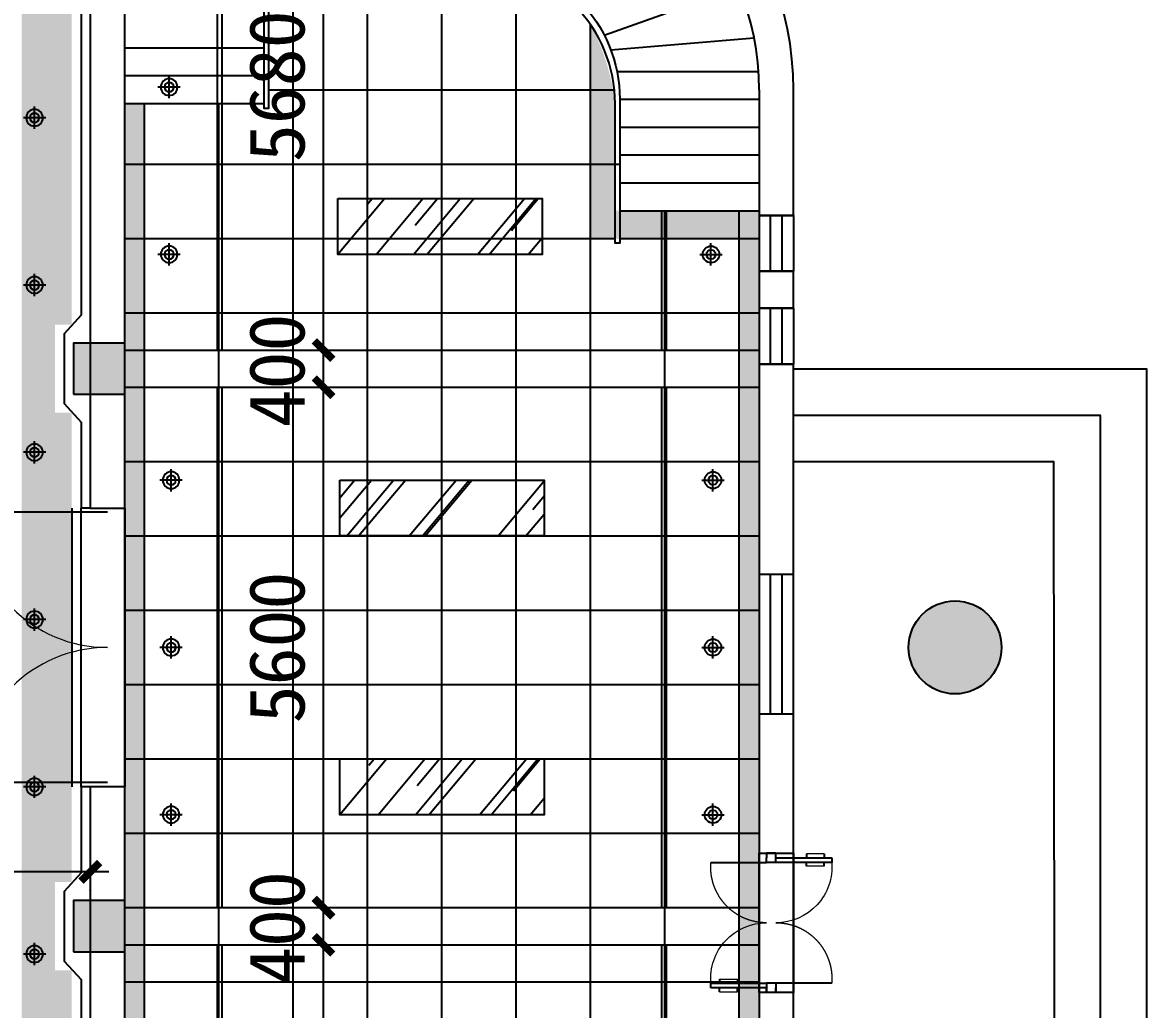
# Model space of a CAD drawing. Header units: millimetres. Extents: x -150677 to 588340, y -254013 to 149700.
# Drawn here: x 94062 to 106162, y 34833 to 45455 of the extents above; entities that cross this region are included whole.
import ezdxf

# ---------------------------------------------------------------- set-up
doc = ezdxf.new("R2010")
doc.units = ezdxf.units.MM
doc.header["$LTSCALE"] = 10
doc.header["$MEASUREMENT"] = 0
doc.linetypes.add('DASHED2', pattern=[0.375, 0.25, -0.125])
for name, color, linetype in [('1-Ba原始建筑墙体', 2, 'Continuous'), ('2-Ba顶面轮廓', 4, 'Continuous'), ('2-Ca墙面装饰', 8, 'Continuous'), ('2-Da地拼', 4, 'Continuous'), ('4-Aa顶面灯具', 1, 'Continuous'), ('5-Aa原始建筑淡显填充', 251, 'Continuous'), ('6-Ab柱体', 6, 'Continuous'), ('6-Ac楼梯', 122, 'Continuous'), ('6-Ba门', 136, 'Continuous'), ('6-Bb窗', 5, 'Continuous'), ('CEI_LIGHT', 30, 'Continuous')]:
    doc.layers.add(name, color=color, linetype=linetype)
doc.styles.get("Standard").update_dxf_attribs({"font": ''})
doc.styles.get('Standard').set_extended_font_data('SimSun')
doc.dimstyles.new('DIMN200', dxfattribs={"dimscale": 2, "dimtxt": 300, "dimasz": 100, "dimexe": 100, "dimexo": 300, "dimgap": 100, "dimtad": 1, "dimdec": 0, "dimtxsty": 'Standard', "dimblk": 'ARCHTICK', "dimcen": 2.5, "dimdle": 100, "dimclrd": 8, "dimclre": 8, "dimclrt": 96, "dimadec": 0, "dimazin": 0, "dimtfac": 1, "dimtdec": 0, "dimtmove": 0, "dimatfit": 3, "dimldrblk": 'DOT', "dimfxl": 100, "dimarcsym": 0})
pattern_1 = [(50, (97478.45, 36929.3), (404.41, 1452.725), [9360, -1248, 3120, -624]), (50, (98308.4, 37241.3), (-1036.86, 55.45), [1872, -205.92, 3744, -468]), (50, (97790.45, 37459.73), (1765.45, 2754.4), [4992, -873.6, 2496, -624])]

# ---------------------------------------------------------------- blocks, each defined once
blk = doc.blocks.new('$DorLib2D$00000013')
at = {"linetype": 'DASHED2'}
for p, q in [((-0.4333, 0.3972), (-0.4333, -0.0028)), ((0.4333, -0.4694), (0.4333, -0.0694))]:
    blk.add_line(p, q, dxfattribs=at)
at = {"lineweight": 13}
for p, q in [((0.4051, 0.3441), (0.4051, 0.2158)), ((0.4949, 0.3441), (0.4949, 0.2158)), ((-0.4949, -0.4081), (-0.4949, -0.2798)), ((-0.4051, -0.4081), (-0.4051, -0.2798))]:
    blk.add_line(p, q, dxfattribs=at)
for p, q in [((0.4051, 0.3441), (0.4333, 0.3441)), ((0.4333, 0.3972), (0.4333, -0.0028)), ((0.4667, 0.3972), (0.4333, 0.3972)), ((0.4667, -0.0028), (0.4667, 0.3972)), ((0.4949, 0.3441), (0.4667, 0.3441)), ((0.4051, 0.2158), (0.4333, 0.2158)), ((0.4949, 0.2158), (0.4667, 0.2158)), ((-0.5, -0.0028), (-0.4667, -0.0028)), ((-0.4333, -0.0028), (-0.5, -0.0028)), ((-0.5, -0.0028), (-0.5, -0.0694)), ((-0.5, -0.0028), (-0.5, -0.0028)), ((-0.4333, -0.0694), (-0.5, -0.0694)), ((-0.5, -0.0694), (-0.5, -0.0694)), ((-0.5, -0.0694), (-0.4667, -0.0694)), ((-0.4333, -0.0028), (-0.4667, -0.0028)), ((-0.4667, -0.0694), (-0.4667, -0.4694)), ((-0.4333, -0.0694), (-0.4667, -0.0694)), ((-0.4333, -0.0028), (-0.4333, -0.0694)), ((-0.4333, -0.4694), (-0.4333, -0.0694)), ((0.4333, -0.0028), (0.4333, -0.0694)), ((0.4333, -0.0028), (0.4667, -0.0028)), ((0.4333, -0.0028), (0.5, -0.0028)), ((0.4333, -0.0694), (0.4667, -0.0694)), ((0.5, -0.0694), (0.4667, -0.0694)), ((0.5, -0.0028), (0.5, -0.0694)), ((0.5, -0.0028), (0.5, -0.0028)), ((0.5, -0.0694), (0.5, -0.0694)), ((-0.4949, -0.2798), (-0.4667, -0.2798)), ((-0.4051, -0.2798), (-0.4333, -0.2798)), ((-0.4949, -0.4081), (-0.4667, -0.4081)), ((-0.4667, -0.4694), (-0.4333, -0.4694)), ((-0.4051, -0.4081), (-0.4333, -0.4081))]:
    blk.add_line(p, q)
at = {"linetype": 'DASHED2', "lineweight": 13}
for centre, start, end in [((-0.4, -0.0014), 359.80068, 94.78054), ((0.4, -0.0708), 179.80068, 274.78054)]:
    blk.add_arc(centre, 0.4, start, end, dxfattribs=at)
at = {"lineweight": 13}
for centre, start, end in [((0.4, -0.0014), 85.21946, 180.19932), ((-0.4, -0.0708), 265.21946, 0.19932)]:
    blk.add_arc(centre, 0.4, start, end, dxfattribs=at)
blk = doc.blocks.new('$DorLib2D$00000004')
for p, q in [((-0.485, 0), (-0.485, 0.485)), ((0.485, 0), (0.485, 0.485))]:
    blk.add_line(p, q)
at = {"lineweight": 13}
for centre, start, end in [((-0.485, 0), 0, 90), ((0.485, 0), 90, 180)]:
    blk.add_arc(centre, 0.485, start, end, dxfattribs=at)
blk = doc.blocks.new('$WINLIB2D$00000001')
at = {"color": 0}
for points in [[(-0.5, 0.5), (-0.5, -0.5)], [(-0.5, 0.5), (0.5, 0.5)], [(0.5, -0.5), (0.5, 0.5)], [(0.5, 0.167), (-0.5, 0.167)], [(0.5, -0.167), (-0.5, -0.167)], [(-0.5, -0.5), (0.5, -0.5)]]:
    blk.add_lwpolyline(points, dxfattribs=at)
blk = doc.blocks.new('*U1092')
at = {"layer": 'CEI_LIGHT', "color": 252}
for points in [[(-120, 0), (120, 0)], [(0, 120), (0, -120)]]:
    blk.add_lwpolyline(points, dxfattribs=at)
at = {"layer": 'CEI_LIGHT'}
for radius in [90, 50]:
    blk.add_circle((0, 0), radius, dxfattribs=at)
blk = doc.blocks.new('_ArchTick')
at = {"color": 0, "linetype": 'ByBlock', "const_width": 0.4}
blk.add_lwpolyline([(-0.5, -0.5), (0.5, 0.5)], dxfattribs=at)
blk = doc.blocks.new('*D1138')
at = {"layer": '2-Ba顶面轮廓', "color": 8, "lineweight": -2, "transparency": 16777216}
for p, q in [((93792, 36315), (91625, 36315)), ((94992, 36315), (93792, 36315)), ((93792, 36111), (93792, 36115)), ((94792, 36111), (94792, 36115))]:
    blk.add_line(p, q, dxfattribs=at)
at = {"layer": 'Defpoints', "color": 0, "transparency": 16777216}
for p in [(93792, 36711), (94792, 36711), (93792, 36315)]:
    blk.add_point(p, dxfattribs=at)
at = {"layer": '2-Ba顶面轮廓', "color": 8, "lineweight": -2, "transparency": 16777216, "xscale": 200, "yscale": 200, "zscale": 200, "rotation": 180}
blk.add_blockref('_ArchTick', (93792, 36315), dxfattribs=at)
at = {"layer": '2-Ba顶面轮廓', "color": 8, "lineweight": -2, "transparency": 16777216, "xscale": 200, "yscale": 200, "zscale": 200}
blk.add_blockref('_ArchTick', (94792, 36315), dxfattribs=at)
at = {"layer": '2-Ba顶面轮廓', "color": 96, "transparency": 16777216, "insert": (92609, 36815), "char_height": 600, "attachment_point": 5}
blk.add_mtext('1000', dxfattribs=at)
blk = doc.blocks.new('_DOT')
at = {"color": 0, "linetype": 'ByBlock'}
blk.add_line((-0.35, 0), (-1, 0), dxfattribs=at)
at = {"color": 0, "linetype": 'ByBlock', "const_width": 0.35}
blk.add_lwpolyline([(-0.175, 0, 1), (0.175, 0, 1)], format="xyb", close=True, dxfattribs=at)
blk = doc.blocks.new('*D1183')
at = {"layer": '2-Ba顶面轮廓', "color": 8, "lineweight": -2, "transparency": 16777216}
for p, q in [((97303, 29729), (97303, 35729)), ((97432, 35529), (97503, 35529)), ((97432, 29929), (97503, 29929))]:
    blk.add_line(p, q, dxfattribs=at)
at = {"layer": 'Defpoints', "color": 0, "transparency": 16777216}
for p in [(96832, 35529), (97303, 35529), (96832, 29929)]:
    blk.add_point(p, dxfattribs=at)
at = {"layer": '2-Ba顶面轮廓', "color": 8, "lineweight": -2, "transparency": 16777216, "xscale": 200, "yscale": 200, "zscale": 200}
for p, rotation in [((97303, 35529), 90), ((97303, 29929), 270)]:
    blk.add_blockref('_ArchTick', p, dxfattribs=dict(at, rotation=rotation))
at = {"layer": '2-Ba顶面轮廓', "color": 96, "transparency": 16777216, "insert": (96803, 32729), "char_height": 600, "attachment_point": 5, "rotation": 90}
blk.add_mtext('5600', dxfattribs=at)
blk = doc.blocks.new('*D1184')
at = {"layer": '2-Ba顶面轮廓', "color": 8, "lineweight": -2, "transparency": 16777216}
for p, q in [((97303, 35329), (97303, 36129)), ((97432, 35929), (97503, 35929)), ((97432, 35529), (97503, 35529))]:
    blk.add_line(p, q, dxfattribs=at)
at = {"layer": 'Defpoints', "color": 0, "transparency": 16777216}
for p in [(96832, 35929), (97303, 35929), (96832, 35529)]:
    blk.add_point(p, dxfattribs=at)
at = {"layer": '2-Ba顶面轮廓', "color": 8, "lineweight": -2, "transparency": 16777216, "xscale": 200, "yscale": 200, "zscale": 200}
for p, rotation in [((97303, 35929), 90), ((97303, 35529), 270)]:
    blk.add_blockref('_ArchTick', p, dxfattribs=dict(at, rotation=rotation))
at = {"layer": '2-Ba顶面轮廓', "color": 96, "transparency": 16777216, "insert": (96803, 35710), "char_height": 600, "attachment_point": 5, "rotation": 90}
blk.add_mtext('400', dxfattribs=at)
blk = doc.blocks.new('*D1185')
at = {"layer": '2-Ba顶面轮廓', "color": 8, "lineweight": -2, "transparency": 16777216}
for p, q in [((97303, 35729), (97303, 41729)), ((97432, 41529), (97503, 41529)), ((97432, 35929), (97503, 35929))]:
    blk.add_line(p, q, dxfattribs=at)
at = {"layer": 'Defpoints', "color": 0, "transparency": 16777216}
for p in [(96832, 41529), (97303, 41529), (96832, 35929)]:
    blk.add_point(p, dxfattribs=at)
at = {"layer": '2-Ba顶面轮廓', "color": 8, "lineweight": -2, "transparency": 16777216, "xscale": 200, "yscale": 200, "zscale": 200}
for p, rotation in [((97303, 41529), 90), ((97303, 35929), 270)]:
    blk.add_blockref('_ArchTick', p, dxfattribs=dict(at, rotation=rotation))
at = {"layer": '2-Ba顶面轮廓', "color": 96, "transparency": 16777216, "insert": (96803, 38729), "char_height": 600, "attachment_point": 5, "rotation": 90}
blk.add_mtext('5600', dxfattribs=at)
blk = doc.blocks.new('*D1186')
at = {"layer": '2-Ba顶面轮廓', "color": 8, "lineweight": -2, "transparency": 16777216}
for p, q in [((97303, 41329), (97303, 42129)), ((97432, 41929), (97503, 41929)), ((97432, 41529), (97503, 41529))]:
    blk.add_line(p, q, dxfattribs=at)
at = {"layer": 'Defpoints', "color": 0, "transparency": 16777216}
for p in [(96832, 41929), (97303, 41929), (96832, 41529)]:
    blk.add_point(p, dxfattribs=at)
at = {"layer": '2-Ba顶面轮廓', "color": 8, "lineweight": -2, "transparency": 16777216, "xscale": 200, "yscale": 200, "zscale": 200}
for p, rotation in [((97303, 41929), 90), ((97303, 41529), 270)]:
    blk.add_blockref('_ArchTick', p, dxfattribs=dict(at, rotation=rotation))
at = {"layer": '2-Ba顶面轮廓', "color": 96, "transparency": 16777216, "insert": (96803, 41710), "char_height": 600, "attachment_point": 5, "rotation": 90}
blk.add_mtext('400', dxfattribs=at)
blk = doc.blocks.new('*D1187')
at = {"layer": '2-Ba顶面轮廓', "color": 8, "lineweight": -2, "transparency": 16777216}
for p, q in [((97303, 41729), (97303, 47809)), ((97302, 47609), (97503, 47609)), ((97432, 41929), (97503, 41929))]:
    blk.add_line(p, q, dxfattribs=at)
at = {"layer": 'Defpoints', "color": 0, "transparency": 16777216}
for p in [(96702, 47609), (97303, 47609), (96832, 41929)]:
    blk.add_point(p, dxfattribs=at)
at = {"layer": '2-Ba顶面轮廓', "color": 8, "lineweight": -2, "transparency": 16777216, "xscale": 200, "yscale": 200, "zscale": 200}
for p, rotation in [((97303, 47609), 90), ((97303, 41929), 270)]:
    blk.add_blockref('_ArchTick', p, dxfattribs=dict(at, rotation=rotation))
at = {"layer": '2-Ba顶面轮廓', "color": 96, "transparency": 16777216, "insert": (96803, 44769), "char_height": 600, "attachment_point": 5, "rotation": 90}
blk.add_mtext('5680', dxfattribs=at)

msp = doc.modelspace()

# ---------------------------------------------------------------- hatches: boundary and pattern name
at = {"layer": '2-Da地拼'}
h = msp.add_hatch(dxfattribs=at)
h.set_pattern_fill('AR-SAND', color=8, scale=100, style=0, double=1)
h.set_pattern_definition([(37.5, (56201.86, 18049.33), (-6.29934, 192.6824), [0, -152, 0, -170, 0, -162.5]), (7.5, (56201.86, 18049.33), (176.9777, 282.2146), [0, -82, 0, -137, 0, -52.5]), (327.5, (56078.86, 18049.33), (311.4142, 0.5659), [0, -50, 0, -180, 0, -235]), (317.5, (56078.86, 18049.33), (300.6127, 87.7676), [0, -25, 0, -118, 0, -135])])
edge = h.paths.add_edge_path()
edge.add_line((58001.9, 20849.3), (56201.9, 20849.3))
edge.add_line((56201.9, 20849.3), (56201.9, 18229.3))
edge.add_line((56201.9, 18229.3), (56426.9, 18229.3))
edge.add_line((56426.9, 18229.3), (56426.9, 18049.3))
edge.add_line((56426.9, 18049.3), (58476.9, 18049.3))
edge.add_line((58476.9, 18049.3), (58476.9, 18229.3))
edge.add_line((58476.9, 18229.3), (59426.9, 18229.3))
edge.add_line((59426.9, 18229.3), (59426.9, 18049.3))
edge.add_line((59426.9, 18049.3), (61676.9, 18049.3))
edge.add_line((61676.9, 18049.3), (61676.9, 18229.3))
edge.add_line((61676.9, 18229.3), (62426.9, 18229.3))
edge.add_line((62426.9, 18229.3), (62426.9, 18049.3))
edge.add_line((62426.9, 18049.3), (64476.9, 18049.3))
edge.add_line((64476.9, 18049.3), (64476.9, 18229.3))
edge.add_line((64476.9, 18229.3), (65426.9, 18229.3))
edge.add_line((65426.9, 18229.3), (65426.9, 18049.3))
edge.add_line((65426.9, 18049.3), (67476.9, 18049.3))
edge.add_line((67476.9, 18049.3), (67476.9, 18229.3))
edge.add_line((67476.9, 18229.3), (68426.9, 18229.3))
edge.add_line((68426.9, 18229.3), (68426.9, 18049.3))
edge.add_line((68426.9, 18049.3), (70476.9, 18049.3))
edge.add_line((70476.9, 18049.3), (70476.9, 18229.3))
edge.add_line((70476.9, 18229.3), (71426.9, 18229.3))
edge.add_line((71426.9, 18229.3), (71426.9, 18049.3))
edge.add_line((71426.9, 18049.3), (73476.9, 18049.3))
edge.add_line((73476.9, 18049.3), (73476.9, 18229.3))
edge.add_line((73476.9, 18229.3), (74426.9, 18229.3))
edge.add_line((74426.9, 18229.3), (74426.9, 18049.3))
edge.add_line((74426.9, 18049.3), (76476.9, 18049.3))
edge.add_line((76476.9, 18049.3), (76476.9, 18229.3))
edge.add_line((76476.9, 18229.3), (77426.9, 18229.3))
edge.add_line((77426.9, 18229.3), (77426.9, 18049.3))
edge.add_line((77426.9, 18049.3), (79476.9, 18049.3))
edge.add_line((79476.9, 18049.3), (79476.9, 18229.3))
edge.add_line((79476.9, 18229.3), (80426.9, 18229.3))
edge.add_line((80426.9, 18229.3), (80426.9, 18049.3))
edge.add_line((80426.9, 18049.3), (82476.9, 18049.3))
edge.add_line((82476.9, 18049.3), (82476.9, 18229.3))
edge.add_line((82476.9, 18229.3), (83426.9, 18229.3))
edge.add_line((83426.9, 18229.3), (83426.9, 18049.3))
edge.add_line((83426.9, 18049.3), (85476.9, 18049.3))
edge.add_line((85476.9, 18049.3), (85476.9, 18229.3))
edge.add_line((85476.9, 18229.3), (86426.9, 18229.3))
edge.add_line((86426.9, 18229.3), (86426.9, 18049.3))
edge.add_line((86426.9, 18049.3), (88476.9, 18049.3))
edge.add_line((88476.9, 18049.3), (88476.9, 18229.3))
edge.add_line((88476.9, 18229.3), (89426.9, 18229.3))
edge.add_line((89426.9, 18229.3), (89426.9, 18049.3))
edge.add_line((89426.9, 18049.3), (91476.9, 18049.3))
edge.add_line((91476.9, 18049.3), (91476.9, 18229.3))
edge.add_line((91476.9, 18229.3), (92426.9, 18229.3))
edge.add_line((92426.9, 18229.3), (92426.9, 18049.3))
edge.add_line((92426.9, 18049.3), (94476.9, 18049.3))
edge.add_line((94476.9, 18049.3), (94476.9, 18229.3))
edge.add_line((94476.9, 18229.3), (94591.9, 18229.3))
edge.add_line((94591.9, 18229.3), (94591.9, 23254.3))
edge.add_line((94591.9, 23254.3), (94411.9, 23254.3))
edge.add_line((94411.9, 23254.3), (94411.9, 24204.3))
edge.add_line((94411.9, 24204.3), (94591.9, 24204.3))
edge.add_line((94591.9, 24204.3), (94591.9, 29254.3))
edge.add_line((94591.9, 29254.3), (94413.5, 29254.3))
edge.add_line((94413.5, 29254.3), (94413.5, 30204.3))
edge.add_line((94413.5, 30204.3), (94591.9, 30204.3))
edge.add_line((94591.9, 30204.3), (94591.9, 35254.3))
edge.add_line((94591.9, 35254.3), (94411.9, 35254.3))
edge.add_line((94411.9, 35254.3), (94411.9, 36204.3))
edge.add_line((94411.9, 36204.3), (94591.9, 36204.3))
edge.add_line((94591.9, 36204.3), (94591.9, 41254.3))
edge.add_line((94591.9, 41254.3), (94411.9, 41254.3))
edge.add_line((94411.9, 41254.3), (94411.9, 42204.3))
edge.add_line((94411.9, 42204.3), (94591.9, 42204.3))
edge.add_line((94591.9, 42204.3), (94591.9, 47229.3))
edge.add_line((94591.9, 47229.3), (94476.9, 47229.3))
edge.add_line((94476.9, 47229.3), (94476.9, 47409.3))
edge.add_line((94476.9, 47409.3), (92426.9, 47409.3))
edge.add_line((92426.9, 47409.3), (92426.9, 47229.3))
edge.add_line((92426.9, 47229.3), (91476.9, 47229.3))
edge.add_line((91476.9, 47229.3), (91476.9, 47409.3))
edge.add_line((91476.9, 47409.3), (89426.9, 47409.3))
edge.add_line((89426.9, 47409.3), (89426.9, 47229.3))
edge.add_line((89426.9, 47229.3), (88476.9, 47229.3))
edge.add_line((88476.9, 47229.3), (88476.9, 47409.3))
edge.add_line((88476.9, 47409.3), (86426.9, 47409.3))
edge.add_line((86426.9, 47409.3), (86426.9, 47229.3))
edge.add_line((86426.9, 47229.3), (85476.9, 47229.3))
edge.add_line((85476.9, 47229.3), (85476.9, 47409.3))
edge.add_line((85476.9, 47409.3), (83426.9, 47409.3))
edge.add_line((83426.9, 47409.3), (83426.9, 47229.3))
edge.add_line((83426.9, 47229.3), (82476.9, 47229.3))
edge.add_line((82476.9, 47229.3), (82476.9, 47409.3))
edge.add_line((82476.9, 47409.3), (80426.9, 47409.3))
edge.add_line((80426.9, 47409.3), (80426.9, 47229.3))
edge.add_line((80426.9, 47229.3), (79476.9, 47229.3))
edge.add_line((79476.9, 47229.3), (79476.9, 47409.3))
edge.add_line((79476.9, 47409.3), (77426.9, 47409.3))
edge.add_line((77426.9, 47409.3), (77426.9, 47229.3))
edge.add_line((77426.9, 47229.3), (76476.9, 47229.3))
edge.add_line((76476.9, 47229.3), (76476.9, 47409.3))
edge.add_line((76476.9, 47409.3), (71426.9, 47409.3))
edge.add_line((71426.9, 47409.3), (71426.9, 47229.3))
edge.add_line((71426.9, 47229.3), (70476.9, 47229.3))
edge.add_line((70476.9, 47229.3), (70476.9, 47409.3))
edge.add_line((70476.9, 47409.3), (68426.9, 47409.3))
edge.add_line((68426.9, 47409.3), (68426.9, 47229.3))
edge.add_line((68426.9, 47229.3), (67476.9, 47229.3))
edge.add_line((67476.9, 47229.3), (67476.9, 47409.3))
edge.add_line((67476.9, 47409.3), (65426.9, 47409.3))
edge.add_line((65426.9, 47409.3), (65426.9, 47229.3))
edge.add_line((65426.9, 47229.3), (64476.9, 47229.3))
edge.add_line((64476.9, 47229.3), (64476.9, 47409.3))
edge.add_line((64476.9, 47409.3), (62426.9, 47409.3))
edge.add_line((62426.9, 47409.3), (62426.9, 47229.3))
edge.add_line((62426.9, 47229.3), (61476.9, 47229.3))
edge.add_line((61476.9, 47229.3), (61476.9, 47409.3))
edge.add_line((61476.9, 47409.3), (59426.9, 47409.3))
edge.add_line((59426.9, 47409.3), (59426.9, 47229.3))
edge.add_line((59426.9, 47229.3), (58476.9, 47229.3))
edge.add_line((58476.9, 47229.3), (58476.9, 47409.3))
edge.add_line((58476.9, 47409.3), (56201.9, 47409.3))
edge.add_line((56201.9, 47409.3), (56201.9, 44609.3))
edge.add_line((56201.9, 44609.3), (58001.9, 44609.3))
edge.add_line((58001.9, 44609.3), (58001.9, 40741.3))
edge.add_arc((32841.8, 32712.4), 26410, -17.69849, 17.69849, ccw=False)
edge.add_line((58001.9, 24683.5), (58001.9, 20849.3))
edge = h.paths.add_edge_path()
edge.add_line((57251.9, 20849.3), (56451.9, 20849.3))
edge.add_line((56451.9, 20849.3), (56451.9, 18312.4))
edge.add_line((56451.9, 18312.4), (94051.9, 18312.4))
edge.add_line((94051.9, 18312.4), (94051.9, 47112.4))
edge.add_line((94051.9, 47112.4), (56451.9, 47112.4))
edge.add_line((56451.9, 47112.4), (56451.9, 44609.3))
edge.add_line((56451.9, 44609.3), (57251.9, 44609.3))
edge.add_line((57251.9, 44609.3), (57251.9, 44712.4))
edge.add_line((57251.9, 44712.4), (58401.9, 44712.4))
edge.add_line((58401.9, 44712.4), (58401.9, 40803.3))
edge.add_arc((32841.8, 32712.4), 26810, -17.56491, 17.56491, ccw=False)
edge.add_line((58401.9, 24621.5), (58401.9, 20712.4))
edge.add_line((58401.9, 20712.4), (57251.9, 20712.4))
edge.add_line((57251.9, 20712.4), (57251.9, 20849.3))
h = msp.add_hatch(dxfattribs=at)
h.set_pattern_fill('AR-SAND', color=8, scale=100, style=0, double=1)
h.set_pattern_definition([(37.5, (95161.86, 17849.33), (-6.2993, 192.6824), [0, -152, 0, -170, 0, -162.5]), (7.5, (95161.86, 17849.33), (176.9777, 282.2146), [0, -82, 0, -137, 0, -52.5]), (327.5, (95038.86, 17849.33), (311.4142, 0.5659), [0, -50, 0, -180, 0, -235]), (317.5, (95038.86, 17849.33), (300.6127, 87.7676), [0, -25, 0, -118, 0, -135])])
h.paths.add_polyline_path([(98576.9, 17849.3), (98576.9, 18329.3), (98426.9, 18329.3), (98426.9, 17849.3)])
edge = h.paths.add_edge_path()
edge.add_line((101776.9, 22329.3), (101991.9, 22329.3))
edge.add_line((101991.9, 22329.3), (101991.9, 43429.3))
edge.add_line((101991.9, 43429.3), (100441.9, 43429.3))
edge.add_line((100441.9, 43429.3), (100441.9, 44579.3))
edge.add_arc((98055.5, 44303.4), 2402.2, 6.59495, 27.98517)
edge.add_arc((-2293444, 44280), 2393621.1, -0.0275434, 0.0275434, ccw=False)
edge.add_line((100176.9, 43129.3), (101776.9, 43129.3))
edge.add_line((101776.9, 43129.3), (101776.9, 22329.3))
h.paths.add_polyline_path([(95161.9, 22329.3), (95376.9, 22329.3), (95376.9, 44579.3), (95161.9, 44579.3)])
at = {"layer": '4-Aa顶面灯具'}
h = msp.add_hatch(dxfattribs=at)
h.set_pattern_fill('木材', color=256, scale=200, style=0, double=1)
h.set_pattern_definition([(50, (97456.86, 42959.3), (404.4, 1452.73), [9360, -1248, 3120, -624]), (50, (98286.8, 43271.3), (-1036.86, 55.45), [1872, -205.92, 3744, -468]), (50, (97768.86, 43489.73), (1765.45, 2754.4), [4992, -873.6, 2496, -624])])
h.paths.add_polyline_path([(97456.9, 43559.3), (99656.9, 43559.3), (99656.9, 42959.3), (97456.9, 42959.3)])
h = msp.add_hatch(dxfattribs=at)
h.set_pattern_fill('木材', color=256, scale=200, style=0, double=1)
h.set_pattern_definition(pattern_1)
h.paths.add_polyline_path([(97478.5, 40529.3), (99678.5, 40529.3), (99678.5, 39929.3), (97478.5, 39929.3)])
h = msp.add_hatch(dxfattribs=at)
h.set_pattern_fill('木材', color=256, scale=200, style=0, double=1)
h.set_pattern_definition(pattern_1)
h.paths.add_polyline_path([(97478.5, 37529.3), (99678.5, 37529.3), (99678.5, 36929.3), (97478.5, 36929.3)])
at = {"layer": '5-Aa原始建筑淡显填充'}
for points in [[(94611.9, 41454.3), (95161.9, 41454.3), (95161.9, 42004.3), (94611.9, 42004.3)], [(104600.9, 38729.3, 1), (103600.9, 38729.3, 1)], [(104600.9, 38729.3, 1), (103600.9, 38729.3, 1)], [(94611.9, 35454.3), (95161.9, 35454.3), (95161.9, 36004.3), (94611.9, 36004.3)]]:
    msp.add_hatch(color=251, dxfattribs=at).paths.add_polyline_path(points)

# ---------------------------------------------------------------- linework, layer by layer
at = {"layer": '1-Ba原始建筑墙体'}
for p, q in [((94791.9, 47609.3), (94791.9, 40229.3)), ((95161.9, 40229.3), (95161.9, 47609.3)), ((101991.9, 44729.3), (101991.9, 43379.3)), ((102361.9, 43379.3), (102361.9, 44729.3)), ((101991.9, 43379.3), (102361.9, 43379.3)), ((102361.9, 42779.3), (101991.9, 42779.3)), ((101991.9, 42779.3), (101991.9, 42379.3)), ((102361.9, 42379.3), (102361.9, 42779.3)), ((101991.9, 42379.3), (102361.9, 42379.3)), ((102361.9, 41779.3), (101991.9, 41779.3)), ((101991.9, 41779.3), (101991.9, 36516.4)), ((102361.9, 36516.4), (102361.9, 41779.3)), ((94791.9, 40229.3), (95161.9, 40229.3)), ((95161.9, 37229.3), (94791.9, 37229.3)), ((94791.9, 37229.3), (94791.9, 28229.3)), ((95161.9, 28229.3), (95161.9, 37229.3)), ((101991.9, 36516.4), (102361.9, 36516.4)), ((102361.9, 35016.4), (101991.9, 35016.4)), ((101991.9, 35016.4), (101991.9, 33302.7)), ((102361.9, 33302.7), (102361.9, 35016.4))]:
    msp.add_line(p, q, dxfattribs=at)
for radius in [3250, 2880]:
    msp.add_arc((99111.9, 44729.3), radius, 0, 90, dxfattribs=at)
at = {"layer": '2-Ba顶面轮廓', "color": 8}
for p, q in [((96161.9, 41929.3), (96161.9, 47609.3)), ((96211.9, 41929.3), (96211.9, 47609.3)), ((100941.9, 43429.3), (100941.9, 41929.3)), ((100941.9, 43429.3), (100991.9, 43429.3)), ((100991.9, 43429.3), (100991.9, 41929.3)), ((96161.9, 35929.3), (96161.9, 41529.3)), ((96211.9, 35929.3), (96211.9, 41529.3)), ((100941.9, 41529.3), (100941.9, 35929.3)), ((100991.9, 41529.3), (100991.9, 35929.3)), ((96161.9, 29929.3), (96161.9, 35529.3)), ((96211.9, 29929.3), (96211.9, 35529.3)), ((100941.9, 35529.3), (100941.9, 29929.3)), ((100991.9, 35529.3), (100991.9, 29929.3))]:
    msp.add_line(p, q, dxfattribs=at)
at = {"layer": '2-Ba顶面轮廓'}
for p, q in [((95161.9, 41929.3), (101991.9, 41929.3)), ((95161.9, 41529.3), (101991.9, 41529.3)), ((94591.9, 40229.3), (94591.9, 37229.3)), ((95161.9, 37229.3), (95161.9, 40229.3)), ((101991.9, 36516.4), (101991.9, 35016.4)), ((102361.9, 36516.4), (102361.9, 35016.4)), ((95161.9, 35929.3), (101991.9, 35929.3)), ((95161.9, 35529.3), (101991.9, 35529.3))]:
    msp.add_line(p, q, dxfattribs=at)
for points in [[(97456.9, 43559.3), (99656.9, 43559.3), (99656.9, 42959.3), (97456.9, 42959.3)], [(97478.5, 40529.3), (99678.5, 40529.3), (99678.5, 39929.3), (97478.5, 39929.3)], [(97478.5, 37529.3), (99678.5, 37529.3), (99678.5, 36929.3), (97478.5, 36929.3)]]:
    msp.add_lwpolyline(points, close=True, dxfattribs=at)
at = {"layer": '2-Ca墙面装饰'}
for p, q in [((94791.9, 40229.3), (94691.9, 40229.3)), ((94791.9, 37229.3), (94691.9, 37229.3))]:
    msp.add_line(p, q, dxfattribs=at)
for points in [[(92526.9, 47509.3), (94576.9, 47509.3), (94576.9, 47329.3), (94691.9, 47329.3), (94691.9, 42304.3), (94511.9, 42104.3), (94511.9, 41354.3), (94691.9, 41154.3), (94691.9, 40229.3)], [(94691.9, 37229.3), (94691.9, 36304.3), (94511.9, 36104.3), (94511.9, 35354.3), (94691.9, 35154.3), (94691.9, 30304.3), (94513.5, 30104.3), (94513.5, 29354.3), (94691.9, 29154.3), (94691.9, 28229.3)]]:
    msp.add_lwpolyline(points, dxfattribs=at)
at = {"layer": '2-Da地拼', "color": 8}
for p, q in [((96976.9, 22379.3), (96976.9, 46079.3)), ((97776.9, 22379.3), (97776.9, 46079.3)), ((98576.9, 17849.3), (98576.9, 46079.3)), ((99376.9, 22379.3), (99376.9, 46079.3)), ((100176.9, 22379.3), (100176.9, 45430.7)), ((96711.9, 44729.3), (100434.3, 44729.3)), ((95376.9, 22379.3), (95376.9, 44579.3)), ((96176.9, 22379.3), (96176.9, 44579.3)), ((95161.9, 43929.3), (100491.9, 43929.3)), ((100976.9, 22379.3), (100976.9, 43429.3)), ((101776.9, 22379.3), (101776.9, 43429.3)), ((95161.9, 43129.3), (100441.9, 43129.3)), ((100491.9, 43129.3), (101991.9, 43129.3)), ((95161.9, 42329.3), (101991.9, 42329.3)), ((95161.9, 41529.3), (101991.9, 41529.3)), ((95161.9, 40729.3), (101991.9, 40729.3)), ((95161.9, 39929.3), (101991.9, 39929.3)), ((95161.9, 39129.3), (101991.9, 39129.3)), ((95161.9, 38329.3), (101991.9, 38329.3)), ((95161.9, 37529.3), (101991.9, 37529.3)), ((95161.9, 36729.3), (101991.9, 36729.3)), ((95161.9, 35929.3), (101991.9, 35929.3)), ((95161.9, 35129.3), (101991.9, 35129.3))]:
    msp.add_line(p, q, dxfattribs=at)
at = {"layer": '2-Da地拼'}
for p, q in [((94691.9, 37229.3), (94691.9, 40229.3)), ((95161.9, 40229.3), (95161.9, 37229.3)), ((101991.9, 35016.4), (101991.9, 36516.4)), ((102361.9, 35016.4), (102361.9, 36516.4))]:
    msp.add_line(p, q, dxfattribs=at)
at = {"layer": '6-Ab柱体'}
for points in [[(94611.9, 41454.3), (95161.9, 41454.3), (95161.9, 42004.3), (94611.9, 42004.3)], [(94611.9, 35454.3), (95161.9, 35454.3), (95161.9, 36004.3), (94611.9, 36004.3)]]:
    msp.add_lwpolyline(points, close=True, dxfattribs=at)
msp.add_circle((104100.9, 38729.3), 500, dxfattribs=at)
at = {"layer": '6-Ac楼梯'}
msp.add_lwpolyline([(96661.9, 46129.3), (98991.9, 46129.3, -0.4142136), (100491.9, 44629.3), (100491.9, 43129.3), (100491.9, 43079.3), (100441.9, 43079.3), (100441.9, 44579.3, 0.4142136), (98941.9, 46079.3), (96711.9, 46079.3), (96711.9, 44529.3), (96661.9, 44529.3), (96661.9, 44579.3), (96661.9, 46079.3)], format="xyb", close=True, dxfattribs=at)
for points in [[(100324.8, 45317.4), (101770.7, 45836.1)], [(100394, 45162.3), (101936.9, 45289.3)], [(96661.9, 45179.3), (95161.9, 45179.3)], [(100461.6, 44929.3), (101991.9, 44929.3)], [(96661.9, 44879.3), (95161.9, 44879.3)], [(96661.9, 44579.3), (95161.9, 44579.3)], [(100491.9, 44629.3), (101991.9, 44629.3)], [(100491.9, 44329.3), (101991.9, 44329.3)], [(100491.9, 44029.3), (101991.9, 44029.3)], [(100491.9, 43729.3), (101991.9, 43729.3)], [(100491.9, 43429.3), (101991.9, 43429.3)], [(100491.9, 43129.3), (101991.9, 43129.3)], [(102361.9, 41729.3), (106161.9, 41729.3), (106161.9, 22579.3), (102361.9, 22579.3)], [(102361.9, 41229.3), (105661.9, 41229.3), (105661.9, 23079.3), (102361.9, 23079.3)], [(102361.9, 40729.3), (105161.9, 40729.3), (105181.6, 23579.3), (102361.9, 23579.3)]]:
    msp.add_lwpolyline(points, dxfattribs=at)
msp.add_circle((104100.9, 38729.3), 500, dxfattribs=at)
msp.add_point((101934, 45303.5), dxfattribs=at)
msp.add_point((101934, 45303.5), dxfattribs=at)
at = {"layer": '6-Bb窗'}
for p, q in [((101991.9, 39516.4), (102361.9, 39516.4)), ((102115.2, 38016.4), (102115.2, 39516.4)), ((102238.5, 38016.4), (102238.5, 39516.4)), ((101991.9, 38016.4), (102361.9, 38016.4))]:
    msp.add_line(p, q, dxfattribs=at)

# ---------------------------------------------------------------- block references
at = {"layer": '4-Aa顶面灯具', "ltscale": 0.25, "xscale": -1, "rotation": 270}
for p in [(95640.3, 44759.3), (94191.9, 44429.3), (95640.3, 42959.3), (94191.9, 42629.3), (94191.9, 40829.3), (95661.9, 40529.3), (94191.9, 39029.3), (95661.9, 38729.3), (94191.9, 37229.3), (95661.9, 36929.3), (94191.9, 35429.3)]:
    msp.add_blockref('*U1092', p, dxfattribs=at)
at = {"layer": '4-Aa顶面灯具', "ltscale": 0.25, "rotation": 90}
for p in [(101473.5, 42959.3), (101495.1, 40529.3), (101495.1, 38729.3), (101495.1, 36929.3)]:
    msp.add_blockref('*U1092', p, dxfattribs=at)
at = {"layer": '6-Ba门'}
for name, p, xscale, yscale, zscale, rotation in [('$DorLib2D$00000004', (94976.9, 38729.3), 3000, 3000, 3000, 90.00000000000001), ('$DorLib2D$00000013', (102176.9, 35766.4), 1500, -1500, 1500, 90.00000000000006)]:
    msp.add_blockref(name, p, dxfattribs=dict(at, xscale=xscale, yscale=yscale, zscale=zscale, rotation=rotation))
at = {"layer": '6-Bb窗', "xscale": -600, "yscale": -370, "zscale": -600, "rotation": 90.00000000000007}
for p in [(102176.9, 43079.3), (102176.9, 42079.3)]:
    msp.add_blockref('$WINLIB2D$00000001', p, dxfattribs=at)

# ---------------------------------------------------------------- dimensions: what is measured, and where the dimension line sits
at = {"layer": '2-Ba顶面轮廓'}
for base, p1, p2, picture, middle in [((97302.9, 47609.3), (96832.2, 41929.3), (96701.9, 47609.3), '*D1187', (96802.9, 44769.3)), ((97302.9, 41529.3), (96832.2, 35929.3), (96832.2, 41529.3), '*D1185', (96802.9, 38729.3)), ((97302.9, 35529.3), (96832.2, 29929.3), (96832.2, 35529.3), '*D1183', (96802.9, 32729.3))]:
    dim = msp.add_linear_dim(base=base, p1=p1, p2=p2, angle=270, dimstyle='DIMN200', override={"dimtmove": 1}, dxfattribs=at)
    dim.commit()
    dim.dimension.update_dxf_attribs({"geometry": picture, "text_midpoint": middle})
for base, p1, p2, picture, middle in [((97302.9, 41929.3), (96832.2, 41529.3), (96832.2, 41929.3), '*D1186', (97302.9, 41710.3)), ((97302.9, 35929.3), (96832.2, 35529.3), (96832.2, 35929.3), '*D1184', (97302.9, 35710.3))]:
    dim = msp.add_linear_dim(base=base, p1=p1, p2=p2, angle=270, dimstyle='DIMN200', override={"dimtmove": 1}, dxfattribs=at)
    dim.commit()
    dim.dimension.update_dxf_attribs({"geometry": picture, "text_midpoint": middle, "dimtype": 128})
dim = msp.add_aligned_dim(p1=(94791.9, 36711), p2=(93791.9, 36711), distance=395.9, dimstyle='DIMN200', dxfattribs=at)
dim.commit()
dim.dimension.update_dxf_attribs({"geometry": '*D1138', "text_midpoint": (92608.5, 36815.1)})

doc.saveas('drawing.dxf')
